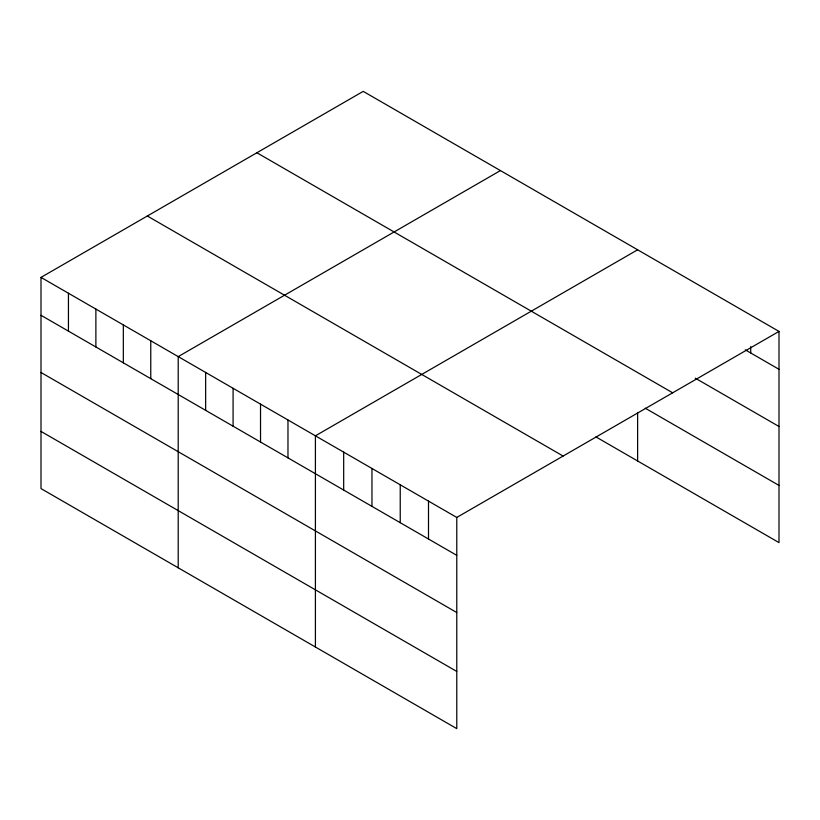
<?xml version="1.0" encoding="UTF-8"?>
<svg xmlns="http://www.w3.org/2000/svg" width="820" height="820" viewBox="0 0 820 820"><rect width="100%" height="100%" fill="white"/><g stroke="black" fill="none" stroke-linecap="round" stroke-linejoin="round"><path stroke-width="1.23" d="M41 277.396L456.781 517.44L456.781 728.631L41 488.587L41 277.396L363.219 91.368L779 331.413L779 542.604L595.925 436.906M500.425 170.58L178.207 356.618L178.207 567.809M637.632 249.792L315.413 435.83L315.413 647.021M456.781 517.44L779 331.413M745.288 349.843L779 369.308M695.268 378.153L779 426.492M256.885 152.756L672.666 392.8M645.248 408.196L779 485.419M147.333 216.008L563.114 456.053M41 315.29L456.781 555.345M41 372.485L456.781 612.53M41 431.402L456.781 671.447M750.73 346.665L750.73 352.979M637.632 412.501L637.632 460.983M428.501 501.122L428.501 539.017M400.232 484.794L400.232 522.699M371.962 468.476L371.962 506.37M343.683 452.148L343.683 490.053M287.974 419.983L287.974 457.878M260.534 404.147L260.534 442.041M233.085 388.301L233.085 426.195M205.646 372.454L205.646 410.348M150.767 340.771L150.767 378.666M123.328 324.925L123.328 362.819M95.879 309.089L95.879 346.983M68.439 293.242L68.439 331.136"/></g></svg>
